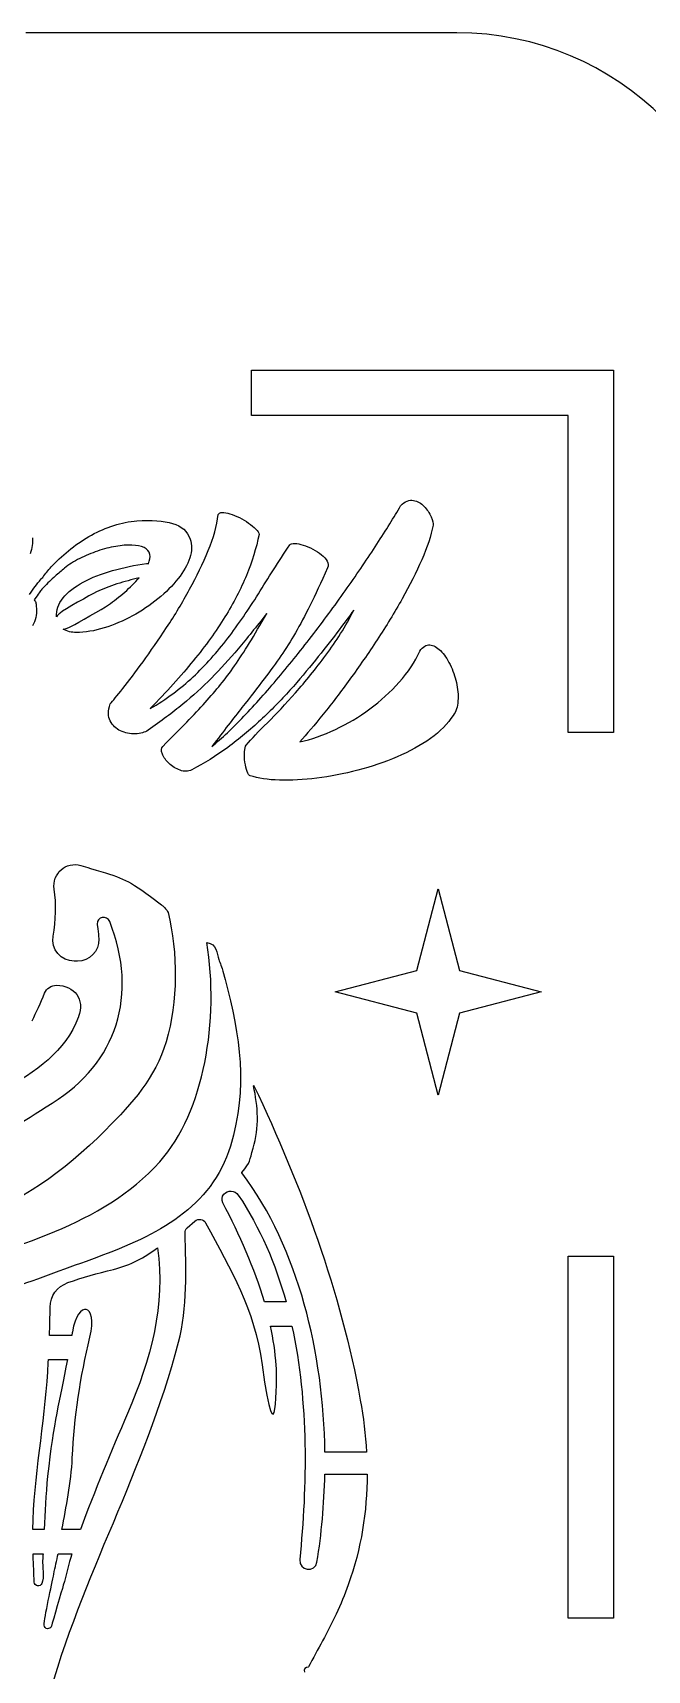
# Model space of a CAD drawing. Extents: x -9 to 1014, y 981 to 1704.
# Drawn here: x 356.4 to 452.6, y 1444.4 to 1700.7 of the extents above; entities that cross this region are included whole.
import ezdxf

# ---------------------------------------------------------------- set-up
doc = ezdxf.new("R2010")
doc.units = 0
doc.layers.add('H0117_Printing', color=7, linetype='CONTINUOUS')

msp = doc.modelspace()

# ---------------------------------------------------------------- linework, layer by layer
at = {"layer": 'H0117_Printing', "color": 1}
for points in [[(422.798989, 1700.664857), (355.267991, 1700.664857)], [(374.812991, 1565.505861), (376.548991, 1564.176861)], [(363.364991, 1555.364861), (362.863991, 1555.364861)], [(386.15599, 1553.788861), (386.51999, 1552.502861)], [(363.554991, 1546.694861), (363.536991, 1546.644861)], [(380.57699, 1513.629862), (381.76299, 1514.687862)], [(396.04199, 1502.036862), (392.65799, 1502.036862)], [(362.477991, 1496.808863), (358.987991, 1496.808863)], [(393.61299, 1498.266863), (396.96699, 1498.266863)], [(358.821991, 1493.037863), (361.804991, 1493.037863)], [(408.64099, 1478.554863), (402.12899, 1478.554863)], [(402.11999, 1475.078863), (408.74099, 1475.078863)], [(358.159991, 1466.403863), (356.368991, 1466.403863)], [(363.828991, 1466.403863), (360.930991, 1466.403863)], [(356.405991, 1462.632863), (357.974991, 1462.632863)], [(360.321991, 1462.632863), (362.503991, 1462.632863)]]:
    msp.add_lwpolyline(points, dxfattribs=at)
for points in [[(390.65599, 1647.875859), (440.262989, 1647.875859), (447.348989, 1647.875859), (447.348989, 1640.789859), (447.348989, 1591.18286), (440.262989, 1591.18286), (440.262989, 1640.789859), (390.65599, 1640.789859)], [(385.41999, 1625.247859)], [(359.731991, 1566.650861)], [(423.228989, 1547.213861), (419.88099, 1534.410862), (416.53299, 1547.213861), (403.72899, 1550.561861), (416.53299, 1553.908861), (419.88099, 1566.712861), (423.228989, 1553.908861), (436.032989, 1550.561861)], [(383.64799, 1558.289861)], [(390.94799, 1535.854862)], [(447.348989, 1452.534864), (440.261989, 1452.534864), (440.261989, 1509.227862), (447.348989, 1509.227862)], [(396.04199, 1502.036862)], [(357.807991, 1457.990864)]]:
    msp.add_lwpolyline(points, close=True, dxfattribs=at)
for points in [[(468.505988, 1654.962859), (468.505988, 1680.202858), (448.041989, 1700.664857), (422.798989, 1700.664857)], [(413.98699, 1626.630859), (414.69199, 1627.335859), (415.36399, 1627.620859), (416.00099, 1627.485859)], [(416.00099, 1627.485859), (416.63899, 1627.349859), (417.19499, 1627.037859), (417.66999, 1626.549859)], [(383.85399, 1619.63186), (384.68099, 1621.639859), (385.20299, 1623.511859), (385.41999, 1625.247859)], [(385.41999, 1625.247859), (385.50099, 1625.464859), (385.71199, 1625.579859), (386.05099, 1625.593859)], [(386.05099, 1625.593859), (386.38999, 1625.606859), (386.78999, 1625.538859), (387.25099, 1625.389859)], [(387.25099, 1625.389859), (387.71299, 1625.240859), (388.20799, 1625.037859), (388.73699, 1624.779859)], [(388.73699, 1624.779859), (389.26499, 1624.521859), (389.74699, 1624.236859), (390.18099, 1623.924859)], [(410.28399, 1620.628859), (411.72199, 1622.839859), (412.95599, 1624.840859), (413.98699, 1626.630859)], [(417.66999, 1626.549859), (418.14399, 1626.061859), (418.51099, 1625.511859), (418.76799, 1624.901859)], [(418.76799, 1624.901859), (419.02599, 1624.291859), (419.12799, 1623.850859), (419.07299, 1623.578859)], [(365.581991, 1622.053859), (366.707991, 1622.663859), (367.867991, 1623.165859), (369.061991, 1623.558859)], [(369.061991, 1623.558859), (370.255991, 1623.952859), (371.462991, 1624.189859), (372.682991, 1624.270859)], [(372.682991, 1624.270859), (374.988991, 1624.433859), (376.847991, 1624.304859), (378.258991, 1623.883859)], [(378.258991, 1623.883859), (379.668991, 1623.463859), (380.59199, 1622.643859), (381.02599, 1621.422859)], [(391.80899, 1622.154859), (391.37499, 1620.011859), (390.71699, 1617.87586), (389.83499, 1615.74586)], [(390.18099, 1623.924859), (390.61599, 1623.612859), (390.98799, 1623.301859), (391.29999, 1622.988859)], [(391.29999, 1622.988859), (391.61299, 1622.677859), (391.78199, 1622.398859), (391.80899, 1622.154859)], [(419.07299, 1623.578859), (418.74799, 1621.951859), (418.15799, 1620.154859), (417.30299, 1618.18786)], [(356.324991, 1621.625859), (356.405991, 1620.866859), (356.283991, 1620.032859), (355.957991, 1619.12286)], [(359.457991, 1617.27186), (360.352991, 1618.22186), (361.316991, 1619.10286), (362.346991, 1619.91686)], [(362.346991, 1619.91686), (363.378991, 1620.730859), (364.456991, 1621.442859), (365.581991, 1622.053859)], [(369.366991, 1620.282859), (368.430991, 1620.120859), (367.481991, 1619.87686), (366.517991, 1619.55086)], [(371.909991, 1620.485859), (371.150991, 1620.513859), (370.302991, 1620.445859), (369.366991, 1620.282859)], [(373.801991, 1620.099859), (373.300991, 1620.330859), (372.669991, 1620.459859), (371.909991, 1620.485859)], [(374.717991, 1619.02186), (374.609991, 1619.50986), (374.304991, 1619.86986), (373.801991, 1620.099859)], [(380.94399, 1613.56886), (382.05599, 1615.60386), (383.02599, 1617.62486), (383.85399, 1619.63186)], [(381.02599, 1621.422859), (381.35099, 1620.526859), (381.33099, 1619.54386), (380.96399, 1618.47286)], [(391.70699, 1612.85686), (393.23999, 1615.31186), (394.87499, 1617.86886), (396.61099, 1620.526859)], [(396.61099, 1620.526859), (396.74699, 1620.690859), (397.01199, 1620.765859), (397.40399, 1620.750859)], [(397.40399, 1620.750859), (397.79799, 1620.737859), (398.23799, 1620.649859), (398.72699, 1620.485859)], [(398.72699, 1620.485859), (399.21499, 1620.323859), (399.71699, 1620.113859), (400.23199, 1619.85586)], [(400.23199, 1619.85586), (400.74799, 1619.59786), (401.20199, 1619.30686), (401.59499, 1618.98086)], [(405.62399, 1613.77186), (407.29299, 1616.13286), (408.84599, 1618.41786), (410.28399, 1620.628859)], [(358.094991, 1615.68486), (358.488991, 1616.19986), (358.942991, 1616.72886), (359.457991, 1617.27186)], [(363.730991, 1618.39086), (362.835991, 1617.94286), (362.035991, 1617.43486), (361.329991, 1616.86486)], [(366.517991, 1619.55086), (365.555991, 1619.22486), (364.625991, 1618.83786), (363.730991, 1618.39086)], [(368.857991, 1616.49886), (370.594991, 1616.98686), (372.371991, 1617.35286), (374.188991, 1617.59786)], [(374.188991, 1617.59786), (374.297991, 1617.59786), (374.391991, 1617.58386), (374.473991, 1617.55686)], [(374.473991, 1617.55686), (374.717991, 1618.12686), (374.798991, 1618.61486), (374.717991, 1619.02186)], [(380.96399, 1618.47286), (380.59799, 1617.40086), (379.987991, 1616.32286), (379.132991, 1615.23686)], [(401.59499, 1618.98086), (401.98899, 1618.65586), (402.28699, 1618.31686), (402.49099, 1617.96286)], [(402.49099, 1617.96286), (402.69499, 1617.61186), (402.71399, 1617.27186), (402.55199, 1616.94586)], [(417.30299, 1618.18786), (416.44899, 1616.22086), (415.42499, 1614.17886), (414.23099, 1612.06286)], [(356.731991, 1614.01586), (356.975991, 1614.34186), (357.287991, 1614.73586), (357.667991, 1615.19586)], [(357.667991, 1615.19586), (357.752991, 1615.29686), (357.836991, 1615.36886), (357.918991, 1615.41986)], [(357.918991, 1615.41986), (357.980991, 1615.50986), (358.024991, 1615.59286), (358.094991, 1615.68486)], [(359.844991, 1615.58286), (359.315991, 1615.10886), (358.698991, 1614.51886), (357.993991, 1613.81286)], [(361.329991, 1616.86486), (360.868991, 1616.48486), (360.373991, 1616.05786), (359.844991, 1615.58286)], [(361.105991, 1612.20586), (361.878991, 1613.14186), (362.930991, 1613.96986), (364.259991, 1614.68786)], [(364.259991, 1614.68786), (365.588991, 1615.40686), (367.122991, 1616.00986), (368.857991, 1616.49886)], [(373.008991, 1615.35986), (371.868991, 1615.08886), (370.716991, 1614.76986), (369.549991, 1614.40286)], [(370.770991, 1613.12186), (371.611991, 1613.85386), (372.357991, 1614.60086), (373.008991, 1615.35986)], [(379.132991, 1615.23686), (378.278991, 1614.15186), (377.227991, 1613.10086), (375.979991, 1612.08286)], [(389.83499, 1615.74586), (388.95399, 1613.61686), (387.82799, 1611.44686), (386.45799, 1609.23486)], [(402.55199, 1616.94586), (401.52099, 1614.64086), (400.60599, 1612.68086), (399.80499, 1611.06586)], [(355.876991, 1612.75486), (356.202991, 1613.27086), (356.487991, 1613.69086), (356.731991, 1614.01586)], [(357.362991, 1612.99886), (357.185991, 1612.75486), (356.934991, 1612.40286), (356.609991, 1611.94086)], [(356.609991, 1611.94086), (356.744991, 1611.72386), (356.826991, 1611.53386), (356.853991, 1611.37186)], [(357.789991, 1613.56886), (357.681991, 1613.43286), (357.538991, 1613.24286), (357.362991, 1612.99886)], [(357.993991, 1613.81286), (357.926991, 1613.73486), (357.861991, 1613.65986), (357.789991, 1613.56886)], [(360.071991, 1609.23786), (360.029991, 1610.31886), (360.366991, 1611.31086), (361.105991, 1612.20586)], [(366.355991, 1613.16186), (365.392991, 1612.70086), (361.281991, 1610.37086), (360.656991, 1609.85486)], [(369.549991, 1614.40286), (368.383991, 1614.03686), (367.318991, 1613.62386), (366.355991, 1613.16186)], [(368.226991, 1611.12786), (369.081991, 1611.72386), (369.929991, 1612.38886), (370.770991, 1613.12186)], [(375.979991, 1612.08286), (374.731991, 1611.06586), (373.394991, 1610.17086), (371.970991, 1609.39786)], [(377.341991, 1607.58686), (378.630991, 1609.53986), (379.831991, 1611.53386), (380.94399, 1613.56886)], [(386.90499, 1605.89786), (388.57399, 1608.08186), (390.17499, 1610.40186), (391.70699, 1612.85686)], [(400.37499, 1606.63086), (402.20599, 1609.03086), (403.95599, 1611.41186), (405.62399, 1613.77186)], [(414.23099, 1612.06286), (413.03699, 1609.94686), (411.73499, 1607.81786), (410.32399, 1605.67386)], [(356.934991, 1610.59886), (356.989991, 1609.56786), (356.792991, 1608.65186), (356.344991, 1607.85186)], [(356.853991, 1611.37186), (356.880991, 1611.20886), (356.907991, 1610.95086), (356.934991, 1610.59886)], [(360.656991, 1609.85486), (360.410991, 1609.65186), (360.224991, 1609.44586), (360.071991, 1609.23786)], [(362.528991, 1607.84086), (363.260991, 1608.20686), (367.372991, 1610.53086), (368.226991, 1611.12786)], [(371.970991, 1609.39786), (370.546991, 1608.62486), (369.075991, 1608.00086), (367.555991, 1607.52586)], [(393.02999, 1609.78386), (391.40199, 1607.72286), (389.90299, 1605.87786), (388.53299, 1604.24986)], [(390.30299, 1605.16586), (391.11699, 1606.48186), (392.02599, 1608.02086), (393.02999, 1609.78386)], [(399.80499, 1611.06586), (399.00499, 1609.45286), (398.23799, 1608.00786), (397.50599, 1606.73186)], [(402.28699, 1603.25286), (403.90199, 1605.40986), (405.35999, 1607.76386), (406.66199, 1610.31386)], [(406.66199, 1610.31386), (405.90299, 1609.28286), (405.01399, 1608.09586), (403.99599, 1606.75286)], [(361.122991, 1607.32486), (361.505991, 1607.39186), (361.973991, 1607.56286), (362.528991, 1607.84086)], [(361.126991, 1607.32186), (361.124991, 1607.32286), (361.123991, 1607.32386), (361.122991, 1607.32486)], [(362.123991, 1606.93586), (361.756991, 1607.01686), (361.424991, 1607.14686), (361.126991, 1607.32186)], [(363.160991, 1606.81386), (362.835991, 1606.81386), (362.489991, 1606.85486), (362.123991, 1606.93586)], [(367.555991, 1607.52586), (366.036991, 1607.05186), (364.571991, 1606.81386), (363.160991, 1606.81386)], [(373.639991, 1602.23586), (374.818991, 1603.84986), (376.053991, 1605.63286), (377.341991, 1607.58686)], [(386.45799, 1609.23486), (385.08799, 1607.02386), (383.43999, 1604.73786), (381.51399, 1602.37786)], [(381.47299, 1599.85486), (383.42599, 1601.70086), (385.23699, 1603.71486), (386.90499, 1605.89786)], [(388.53299, 1604.24986), (387.16399, 1602.62186), (385.77299, 1601.09686), (384.36199, 1599.67286)], [(387.98399, 1601.60486), (388.71599, 1602.66286), (389.48999, 1603.84986), (390.30299, 1605.16586)], [(394.86099, 1599.75286), (396.70599, 1601.93786), (398.54399, 1604.22986), (400.37499, 1606.63086)], [(397.50599, 1606.73186), (396.77399, 1605.45786), (396.02099, 1604.26386), (395.24799, 1603.15086)], [(403.99599, 1606.75286), (402.97899, 1605.40986), (401.85999, 1603.97886), (400.63899, 1602.45986)], [(410.32399, 1605.67386), (408.91399, 1603.53186), (407.48999, 1601.47586), (406.05099, 1599.50886)], [(416.99799, 1603.88386), (417.48599, 1604.58886), (418.01499, 1604.91486), (418.58499, 1604.86086)], [(418.58499, 1604.86086), (419.15499, 1604.80686), (419.71099, 1604.50886), (420.252989, 1603.96486)], [(370.485991, 1598.06486), (371.407991, 1599.23186), (372.458991, 1600.62186), (373.639991, 1602.23586)], [(381.51399, 1602.37786), (379.587991, 1600.01786), (377.335991, 1597.52286), (374.758991, 1594.89086)], [(395.24799, 1603.15086), (394.47399, 1602.03986), (393.59299, 1600.83186), (392.60199, 1599.52986)], [(400.63899, 1602.45986), (399.41899, 1600.94086), (398.08999, 1599.38086), (396.65199, 1597.77986)], [(397.52599, 1597.37286), (399.08699, 1599.13686), (400.67299, 1601.09686), (402.28699, 1603.25286)], [(413.78299, 1599.04186), (415.16699, 1600.58786), (416.23899, 1602.20186), (416.99799, 1603.88386)], [(420.252989, 1603.96486), (420.795989, 1603.42286), (421.290989, 1602.69686), (421.738989, 1601.78786)], [(421.738989, 1601.78786), (422.186989, 1600.87986), (422.518989, 1599.93686), (422.735989, 1598.95986)], [(374.758991, 1594.89086), (377.281991, 1596.35586), (379.519991, 1598.01086), (381.47299, 1599.85486)], [(384.36199, 1599.67286), (382.95199, 1598.24786), (381.45299, 1596.88486), (379.864991, 1595.58186)], [(385.78599, 1598.65486), (386.51899, 1599.56386), (387.25099, 1600.54686), (387.98399, 1601.60486)], [(392.60199, 1599.52986), (391.61299, 1598.22786), (390.45999, 1596.74186), (389.14299, 1595.07386)], [(389.42799, 1593.68986), (391.20599, 1595.54886), (393.01599, 1597.56986), (394.86099, 1599.75286)], [(406.05099, 1599.50886), (404.61399, 1597.54286), (403.21699, 1595.71086), (401.85999, 1594.01586)], [(368.491991, 1595.62286), (368.898991, 1596.08486), (369.563991, 1596.89886), (370.485991, 1598.06486)], [(383.38499, 1595.86686), (384.25399, 1596.81686), (385.05399, 1597.74586), (385.78599, 1598.65486)], [(396.65199, 1597.77986), (395.21399, 1596.17986), (393.68099, 1594.61986), (392.05299, 1593.09986)], [(393.13099, 1592.69286), (394.50199, 1594.04986), (395.96699, 1595.60986), (397.52599, 1597.37286)], [(409.16399, 1594.84986), (410.85999, 1596.09786), (412.39999, 1597.49486), (413.78299, 1599.04186)], [(422.735989, 1598.95986), (422.952989, 1597.98386), (423.034989, 1597.03386), (422.979989, 1596.11086)], [(368.491991, 1592.95786), (368.111991, 1593.64986), (368.111991, 1594.53786), (368.491991, 1595.62286)], [(379.864991, 1595.58186), (378.278991, 1594.28086), (376.467991, 1592.92386), (374.432991, 1591.51386)], [(380.47599, 1592.79486), (381.54799, 1593.89386), (382.51699, 1594.91786), (383.38499, 1595.86686)], [(389.14299, 1595.07386), (387.82799, 1593.40586), (386.26099, 1591.37786), (384.44399, 1588.99086)], [(401.85999, 1594.01586), (400.50399, 1592.32086), (399.28299, 1590.87586), (398.19799, 1589.68186)], [(403.77299, 1591.63486), (405.67199, 1592.53086), (407.46899, 1593.60186), (409.16399, 1594.84986)], [(422.979989, 1596.11086), (422.925989, 1595.18986), (422.667989, 1594.42986), (422.205989, 1593.83186)], [(370.119991, 1591.41186), (369.413991, 1591.75086), (368.871991, 1592.26586), (368.491991, 1592.95786)], [(372.418991, 1590.94386), (371.591991, 1590.91686), (370.824991, 1591.07286), (370.119991, 1591.41186)], [(374.432991, 1591.51386), (373.917991, 1591.16086), (373.246991, 1590.97086), (372.418991, 1590.94386)], [(376.752991, 1588.99086), (378.163991, 1590.42886), (379.404991, 1591.69586), (380.47599, 1592.79486)], [(384.44399, 1588.99086), (385.98999, 1590.26486), (387.65199, 1591.83286), (389.42799, 1593.68986)], [(392.05299, 1593.09986), (390.42499, 1591.58086), (388.70999, 1590.15686), (386.90499, 1588.82686)], [(389.81499, 1589.19386), (390.65599, 1590.16986), (391.76199, 1591.33686), (393.13099, 1592.69286)], [(398.19799, 1589.68186), (400.01599, 1590.08886), (401.87399, 1590.73986), (403.77299, 1591.63486)], [(422.205989, 1593.83186), (421.392989, 1592.53086), (420.212989, 1591.32986), (418.66699, 1590.23086)], [(376.670991, 1587.78986), (376.453991, 1588.31886), (376.481991, 1588.71986), (376.752991, 1588.99086)], [(386.90499, 1588.82686), (385.10099, 1587.49786), (383.22299, 1586.33186), (381.26899, 1585.32786)], [(389.52999, 1588.11586), (389.55699, 1588.64486), (389.65199, 1589.00386), (389.81499, 1589.19386)], [(418.66699, 1590.23086), (417.11999, 1589.13286), (415.37699, 1588.16986), (413.43699, 1587.34186)], [(377.728991, 1586.30386), (377.240991, 1586.76586), (376.888991, 1587.26086), (376.670991, 1587.78986)], [(379.437991, 1585.24686), (378.786991, 1585.49086), (378.216991, 1585.84386), (377.728991, 1586.30386)], [(389.61199, 1586.50786), (389.52999, 1587.05086), (389.50299, 1587.58686), (389.52999, 1588.11586)], [(389.95699, 1585.06386), (389.80899, 1585.48386), (389.69299, 1585.96586), (389.61199, 1586.50786)], [(413.43699, 1587.34186), (411.49799, 1586.51486), (409.44299, 1585.81586), (407.27199, 1585.24686)], [(381.26899, 1585.32786), (380.69999, 1585.02886), (380.08899, 1585.00286), (379.437991, 1585.24686)], [(390.42499, 1584.39186), (390.26299, 1584.41986), (390.10699, 1584.64286), (389.95699, 1585.06386)], [(395.02399, 1583.70086), (393.20699, 1583.75486), (391.67299, 1583.98486), (390.42499, 1584.39186)], [(400.88299, 1584.00486), (398.79499, 1583.74786), (396.84099, 1583.64586), (395.02399, 1583.70086)], [(407.27199, 1585.24686), (405.10199, 1584.67686), (402.97299, 1584.26386), (400.88299, 1584.00486)], [(359.731991, 1566.650861), (359.364991, 1569.057861), (361.572991, 1571.045861), (363.904991, 1570.343861)], [(363.904991, 1570.343861), (364.365991, 1570.204861), (364.860991, 1570.055861), (365.408991, 1569.891861)], [(365.408991, 1569.891861), (370.278991, 1568.436861), (370.775991, 1568.371861), (374.812991, 1565.505861)], [(359.560991, 1559.304861), (359.983991, 1561.782861), (360.093991, 1564.268861), (359.731991, 1566.650861)], [(376.548991, 1564.176861), (376.666991, 1564.078861), (376.787991, 1563.983861), (376.904991, 1563.883861)], [(376.904991, 1563.883861), (377.149991, 1563.673861), (377.201991, 1563.490861), (377.433991, 1563.276861)], [(377.433991, 1563.276861), (377.384991, 1563.205861), (377.544991, 1563.091861), (377.566991, 1562.999861)], [(359.418991, 1533.147862), (369.514991, 1539.441862), (372.986991, 1550.127861), (368.413991, 1561.568861)], [(368.413991, 1561.568861), (367.990991, 1562.627861), (366.419991, 1562.308861), (366.458991, 1561.169861)], [(366.458991, 1561.169861), (366.460991, 1561.138861), (366.725991, 1558.867861), (366.726991, 1558.836861)], [(377.566991, 1562.999861), (379.083991, 1556.716861), (379.162991, 1549.045861), (377.246991, 1542.759861)], [(362.863991, 1555.364861), (360.775991, 1555.364861), (359.209991, 1557.246861), (359.560991, 1559.304861)], [(366.726991, 1558.836861), (366.785991, 1556.937861), (365.264991, 1555.364861), (363.364991, 1555.364861)], [(376.255991, 1523.987862), (383.28499, 1531.842862), (385.57299, 1546.166861), (383.64799, 1558.289861)], [(383.64799, 1558.289861), (385.23299, 1558.109861), (385.19699, 1556.555861), (385.49999, 1555.657861)], [(385.49999, 1555.657861), (385.68599, 1555.109861), (386.01099, 1554.354861), (386.15599, 1553.788861)], [(358.224991, 1550.358861), (358.530991, 1551.109861), (359.268991, 1551.594861), (360.079991, 1551.594861)], [(360.079991, 1551.594861), (362.935991, 1551.594861), (364.526991, 1549.380861), (363.554991, 1546.694861)], [(386.51999, 1552.502861), (388.84599, 1543.461861), (390.12799, 1535.694862), (387.31599, 1526.443862)], [(356.259991, 1546.022861), (356.936991, 1547.383861), (357.607991, 1548.839861), (358.224991, 1550.358861)], [(363.536991, 1546.644861), (361.542991, 1541.148861), (356.800991, 1538.179862), (351.599991, 1535.005862)], [(377.246991, 1542.759861), (375.508991, 1537.057862), (372.085991, 1533.289862), (367.757991, 1528.944862)], [(390.90099, 1526.115862), (391.90199, 1529.315862), (391.63199, 1532.621862), (390.94799, 1535.854862)], [(390.94799, 1535.854862), (390.93999, 1535.894862), (390.99999, 1535.912862), (391.01799, 1535.874862)], [(391.01799, 1535.874862), (398.48599, 1520.181862), (404.65099, 1503.530862), (407.67299, 1486.670863)], [(347.714991, 1526.161862), (351.527991, 1528.121862), (354.266991, 1529.935862), (359.418991, 1533.147862)], [(367.757991, 1528.944862), (360.942991, 1522.105862), (354.832991, 1517.980862), (345.731991, 1514.257862)], [(387.31599, 1526.443862), (384.37399, 1516.766862), (375.861991, 1512.482862), (366.403991, 1509.009862)], [(389.13799, 1522.295862), (390.51599, 1523.975862), (390.27499, 1524.112862), (390.90099, 1526.115862)], [(340.563991, 1505.860862), (353.518991, 1511.165862), (367.044991, 1513.694862), (376.255991, 1523.987862)], [(389.13499, 1522.254862), (389.12699, 1522.266862), (389.12799, 1522.283862), (389.13799, 1522.295862)], [(402.12899, 1478.554863), (401.89999, 1494.037863), (398.07599, 1510.252862), (389.13499, 1522.254862)], [(386.14899, 1517.570862), (385.92699, 1518.001862), (385.98599, 1518.508862), (386.30299, 1518.885862)], [(392.65799, 1502.036862), (391.10399, 1507.342862), (388.75899, 1512.491862), (386.14899, 1517.570862)], [(386.30299, 1518.885862), (386.89399, 1519.586862), (388.05599, 1519.517862), (388.56399, 1518.761862)], [(388.56399, 1518.761862), (391.99799, 1513.648862), (394.40799, 1507.982862), (396.04199, 1502.036862)], [(381.76299, 1514.687862), (382.27899, 1515.147862), (383.12999, 1515.003862), (383.44599, 1514.409862)], [(379.193991, 1495.737863), (380.58199, 1501.017862), (380.40099, 1507.363862), (380.22699, 1512.841862)], [(380.22699, 1512.841862), (380.21799, 1513.138862), (380.34499, 1513.422862), (380.57699, 1513.629862)], [(383.44599, 1514.409862), (387.47999, 1506.816862), (391.07699, 1501.129862), (392.29399, 1492.221863)], [(369.021991, 1507.128862), (371.733991, 1507.806862), (373.928991, 1509.004862), (375.919991, 1510.521862)], [(375.919991, 1510.521862), (377.136991, 1501.564862), (374.909991, 1493.136863), (371.226991, 1484.596863)], [(366.403991, 1509.009862), (361.891991, 1507.353862), (357.363991, 1505.735862), (352.849991, 1504.083862)], [(361.872991, 1505.070862), (364.124991, 1505.897862), (366.470991, 1506.490862), (369.021991, 1507.128862)], [(359.076991, 1501.241862), (359.079991, 1502.922862), (360.179991, 1504.448862), (361.872991, 1505.070862)], [(365.317991, 1496.517863), (366.597991, 1501.855862), (363.426991, 1502.502862), (362.568991, 1497.348863)], [(358.987991, 1496.808863), (359.037991, 1498.266863), (359.072991, 1499.743863), (359.076991, 1501.241862)], [(362.568991, 1497.348863), (362.538991, 1497.163863), (362.508991, 1496.987863), (362.477991, 1496.808863)], [(394.50299, 1492.112863), (394.35599, 1494.192863), (394.04599, 1496.241863), (393.61299, 1498.266863)], [(396.96699, 1498.266863), (399.58899, 1486.243863), (399.35099, 1473.343863), (398.18699, 1461.709863)], [(358.587991, 1439.244864), (364.256991, 1459.828864), (373.786991, 1475.158863), (379.193991, 1495.737863)], [(362.563991, 1477.661863), (362.842991, 1484.015863), (363.829991, 1490.308863), (365.317991, 1496.517863)], [(361.804991, 1493.037863), (360.525991, 1486.266863), (359.619991, 1483.455863), (358.695991, 1474.784863)], [(358.712991, 1491.112863), (358.751991, 1491.744863), (358.786991, 1492.390863), (358.821991, 1493.037863)], [(392.29399, 1492.221863), (394.52499, 1475.884863), (394.64199, 1490.133863), (394.50299, 1492.112863)], [(356.368991, 1466.403863), (356.540991, 1474.625863), (358.217991, 1482.952863), (358.712991, 1491.112863)], [(407.67299, 1486.670863), (408.15899, 1483.960863), (408.48599, 1481.253863), (408.64099, 1478.554863)], [(371.226991, 1484.596863), (368.624991, 1478.563863), (366.066991, 1472.539863), (363.828991, 1466.403863)], [(360.930991, 1466.403863), (361.600991, 1470.033863), (362.385991, 1473.623863), (362.563991, 1477.661863)], [(358.695991, 1474.784863), (358.372991, 1471.757863), (358.273991, 1469.139863), (358.159991, 1466.403863)], [(400.89099, 1461.339863), (401.60299, 1465.717863), (402.02599, 1470.345863), (402.11999, 1475.078863)], [(408.74099, 1475.078863), (408.73499, 1469.246863), (407.84499, 1463.462863), (405.78899, 1457.780864)], [(356.416991, 1462.308863), (356.410991, 1462.416863), (356.410991, 1462.524863), (356.405991, 1462.632863)], [(356.600991, 1458.174864), (356.547991, 1459.550864), (356.484991, 1460.928863), (356.416991, 1462.308863)], [(357.911991, 1461.588863), (357.858991, 1460.794863), (358.175991, 1458.883864), (357.807991, 1457.990864)], [(357.974991, 1462.632863), (357.954991, 1462.286863), (357.935991, 1461.945863), (357.911991, 1461.588863)], [(359.661991, 1459.450864), (359.862991, 1460.524863), (360.128991, 1461.564863), (360.321991, 1462.632863)], [(362.503991, 1462.632863), (361.955991, 1461.010863), (361.631991, 1459.341864), (361.142991, 1457.697864)], [(398.18699, 1461.709863), (398.01199, 1459.957864), (400.60899, 1459.601864), (400.89099, 1461.339863)], [(357.807991, 1457.990864), (357.565991, 1457.402864), (356.623991, 1457.546864), (356.600991, 1458.174864)], [(358.140991, 1451.447864), (358.133991, 1452.595864), (359.382991, 1457.954864), (359.661991, 1459.450864)], [(361.142991, 1457.697864), (360.890991, 1456.852864), (359.528991, 1452.159864), (359.292991, 1451.309864)], [(405.78899, 1457.780864), (405.22299, 1456.217864), (404.59099, 1454.680864), (403.91099, 1453.163864)], [(403.91099, 1453.163864), (402.53999, 1450.381864), (401.03199, 1447.652864), (399.54799, 1444.912864)], [(359.292991, 1451.309864), (359.119991, 1450.691864), (358.144991, 1450.808864), (358.140991, 1451.447864)], [(399.51699, 1444.896864), (399.13499, 1444.927864), (398.69299, 1444.533864), (398.90899, 1444.093864)], [(399.54799, 1444.912864), (399.53699, 1444.906864), (399.52799, 1444.902864), (399.51699, 1444.896864)]]:
    msp.add_open_spline(points, degree=3, dxfattribs=at)

doc.saveas('drawing.dxf')
